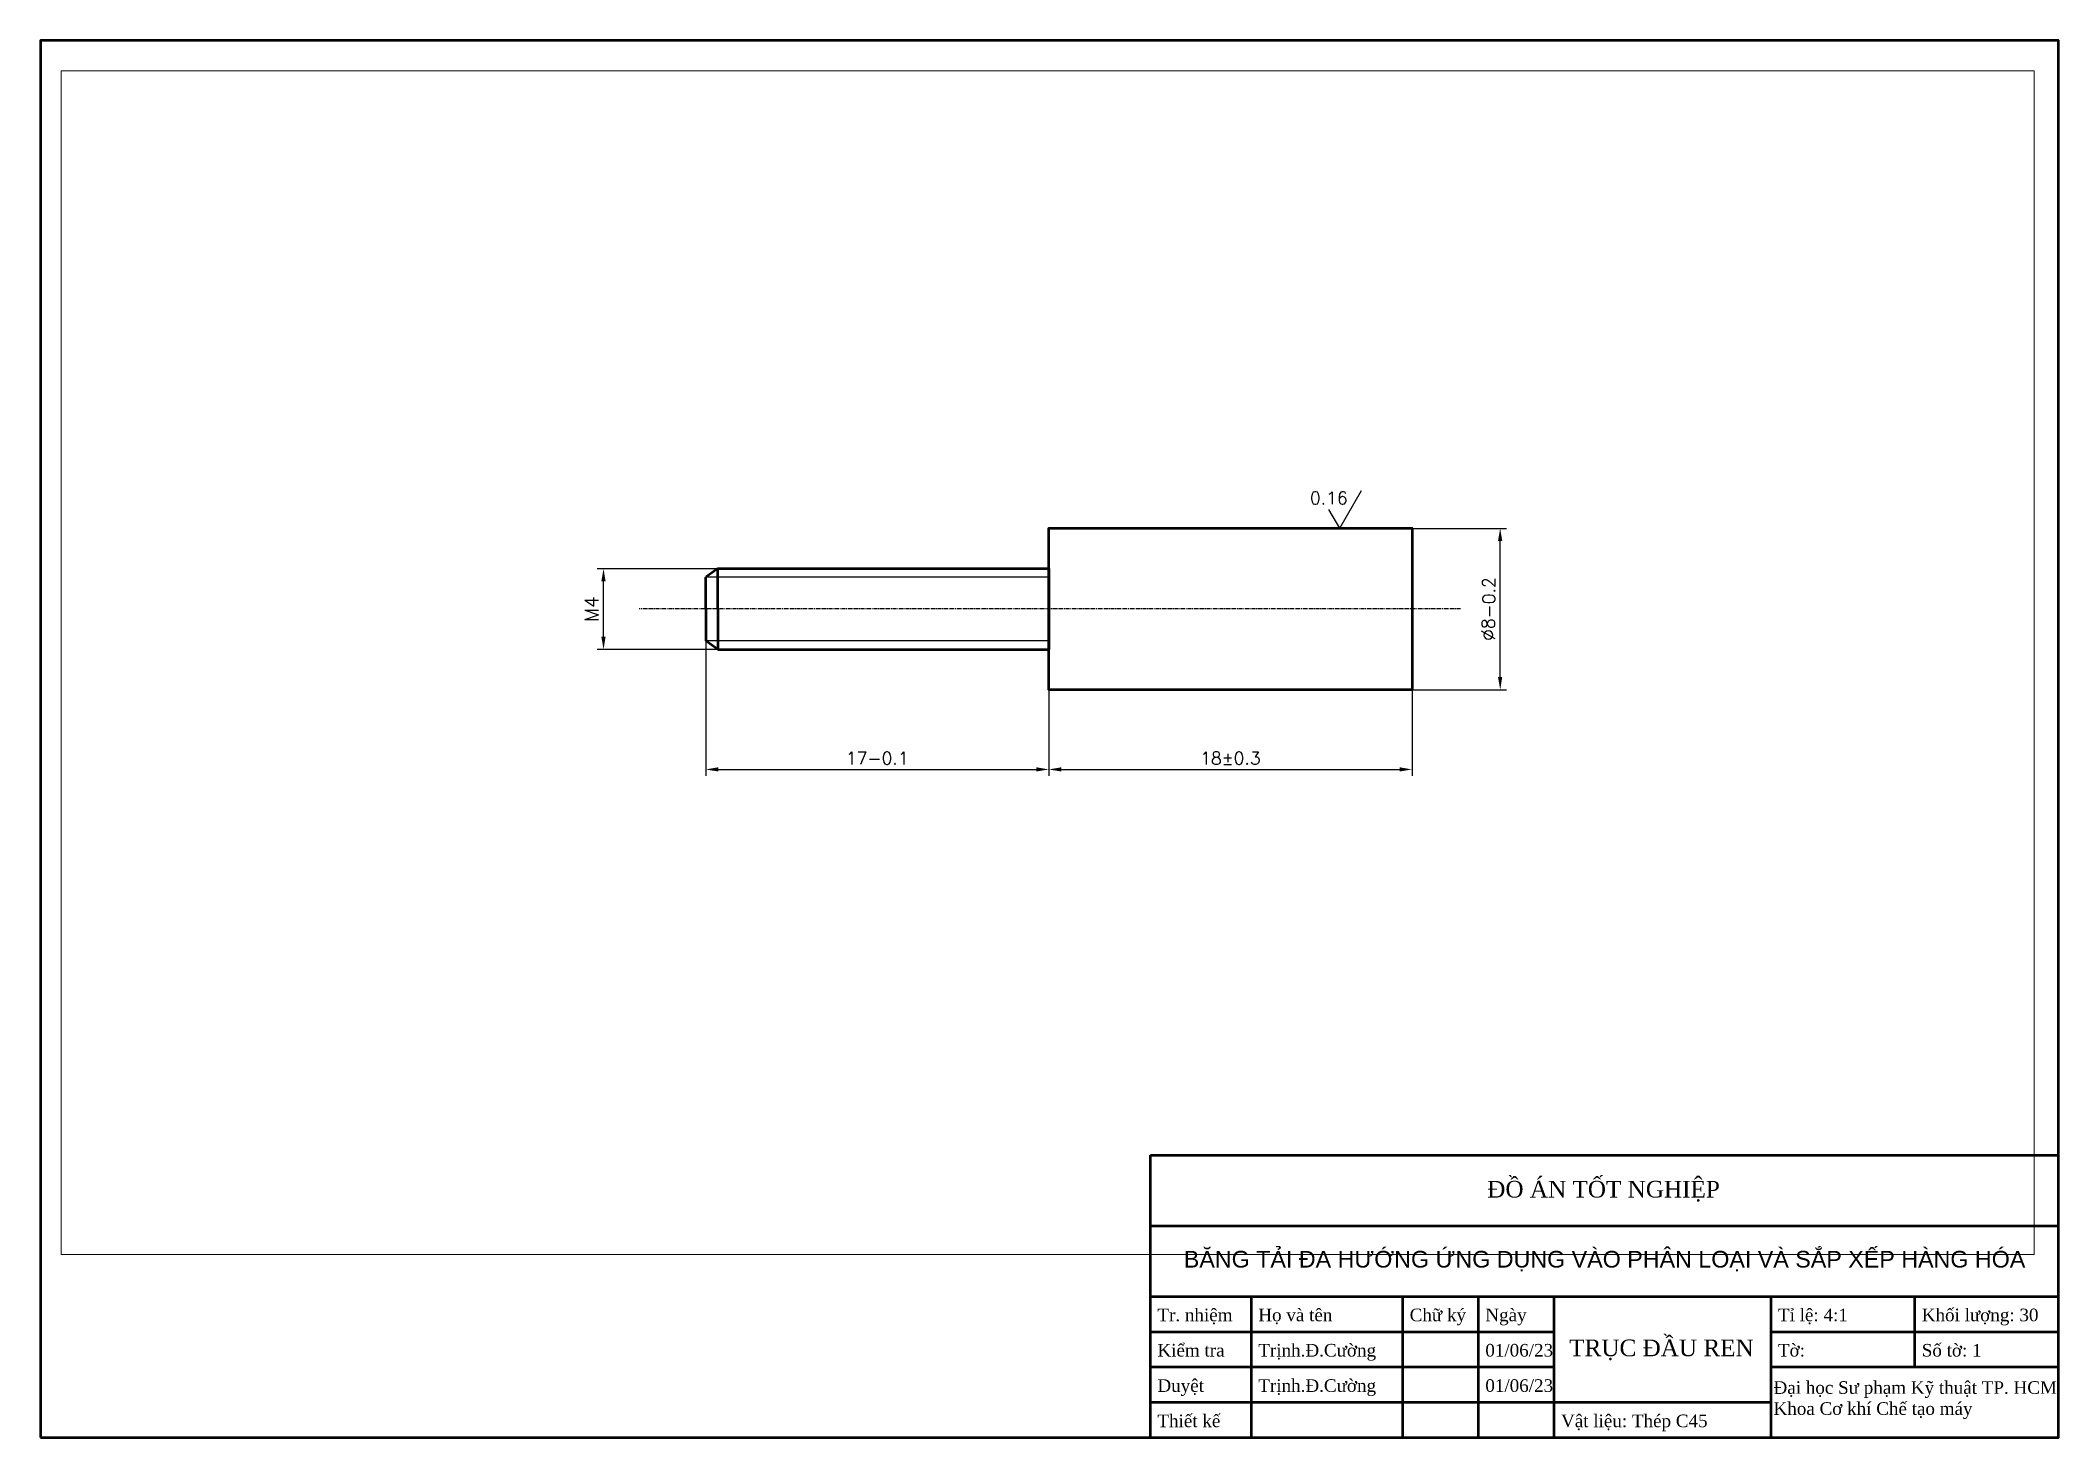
# Paper-space layout 'A3H' of a CAD drawing. Header units: millimetres. Extents: x 7 to 407, y 7 to 284.
# The model-space entities are those that its viewports show. They can reach past a viewport. Long polylines and large blocks are cut down to what shows.
import ezdxf
from ezdxf.enums import TextEntityAlignment as Align

# ---------------------------------------------------------------- set-up
doc = ezdxf.new("R2010")
doc.units = ezdxf.units.MM
doc.header["$LTSCALE"] = 0.5
doc.header["$PDMODE"] = 33
doc.header["$PDSIZE"] = 1
doc.linetypes.add('CENTER', pattern=[50.8, 31.75, -6.35, 6.35, -6.35])
doc.layers.add('BOL', color=7, linetype='Continuous', lineweight=50)
doc.layers.add('BOX', color=5, linetype='Continuous', lineweight=50)
for name, color, linetype in [('CEN', 1, 'CENTER'), ('DIM', 5, 'Continuous'), ('SYM', 30, 'Continuous'), ('THIN', 8, 'Continuous'), ('TXT', 114, 'Continuous')]:
    doc.layers.add(name, color=color, linetype=linetype)
doc.layers.add('VP', color=6, linetype='Continuous', plot=False)
doc.styles.add('DIM', font='simplex.shx')
doc.styles.add('TXT', font='arial.ttf')
doc.dimstyles.new('ISO', dxfattribs={"dimscale": 0, "dimtxt": 2.5, "dimasz": 2.5, "dimexe": 1.25, "dimexo": 0, "dimgap": 1, "dimtad": 1, "dimtoh": 1, "dimtxsty": 'DIM', "dimcen": 2.5, "dimadec": 0, "dimazin": 0, "dimtfac": 1, "dimtmove": 0, "dimatfit": 3, "dimfxl": 1, "dimtolj": 1, "dimarcsym": 0})

# ---------------------------------------------------------------- blocks, each defined once
blk = doc.blocks.new('DoNham')
at = {"layer": 'SYM'}
for q in [(4.33, 7.5), (-2.17, 3.75)]:
    blk.add_line((0, 0), q, dxfattribs=at)
at = {"layer": 'SYM', "style": 'DIM'}
blk.add_attdef('DN', text='', height=2.5, dxfattribs=at).set_placement((-2.17, 4.75), align=Align.CENTER)
blk = doc.blocks.new('*D14')
at = {"layer": 'Defpoints', "color": 0, "transparency": 16777216}
for p in [(190.11, 228.03), (194.48, 228.03), (190.11, 220.03)]:
    blk.add_point(p, dxfattribs=at)
at = {"layer": 'DIM', "color": 0, "lineweight": -2, "transparency": 16777216}
for p, q in [((190.11, 228.03), (194.79, 228.03)), ((194.48, 220.66), (194.48, 227.41)), ((190.11, 220.03), (194.79, 220.03))]:
    blk.add_line(p, q, dxfattribs=at)
at = {"layer": 'DIM', "color": 0, "transparency": 16777216}
for points in [[(194.37, 227.41), (194.58, 227.41), (194.48, 228.03)], [(194.37, 220.66), (194.58, 220.66), (194.48, 220.03)]]:
    blk.add_solid(points, dxfattribs=at)
at = {"layer": 'DIM', "color": 0, "transparency": 16777216, "insert": (193.89, 224.03), "char_height": 0.625, "attachment_point": 5, "rotation": 90, "style": 'DIM'}
blk.add_mtext('\\A1;{\\H1.08333x;Ø}8{\\A0;-0.2}', dxfattribs=at)
blk = doc.blocks.new('*D15')
at = {"layer": 'Defpoints', "color": 0, "transparency": 16777216}
for p in [(172.11, 220.03), (190.11, 220.03), (190.11, 216.08)]:
    blk.add_point(p, dxfattribs=at)
at = {"layer": 'DIM', "color": 0, "lineweight": -2, "transparency": 16777216}
for p, q in [((172.11, 220.03), (172.11, 215.77)), ((190.11, 220.03), (190.11, 215.77)), ((172.74, 216.08), (189.49, 216.08))]:
    blk.add_line(p, q, dxfattribs=at)
at = {"layer": 'DIM', "color": 0, "transparency": 16777216}
for points in [[(172.74, 216.19), (172.74, 215.98), (172.11, 216.08)], [(189.49, 216.19), (189.49, 215.98), (190.11, 216.08)]]:
    blk.add_solid(points, dxfattribs=at)
at = {"layer": 'DIM', "color": 0, "transparency": 16777216, "insert": (181.11, 216.64), "char_height": 0.625, "attachment_point": 5, "style": 'DIM'}
blk.add_mtext('\\A1;18{\\A0;%%P0.3}', dxfattribs=at)
blk = doc.blocks.new('*D16')
at = {"layer": 'Defpoints', "color": 0, "transparency": 16777216}
for p in [(155.11, 222.59), (172.11, 222.03), (172.11, 216.08)]:
    blk.add_point(p, dxfattribs=at)
at = {"layer": 'DIM', "color": 0, "lineweight": -2, "transparency": 16777216}
for p, q in [((155.11, 222.59), (155.11, 215.77)), ((172.11, 222.03), (172.11, 215.77)), ((155.74, 216.08), (171.49, 216.08))]:
    blk.add_line(p, q, dxfattribs=at)
at = {"layer": 'DIM', "color": 0, "transparency": 16777216}
for points in [[(155.74, 216.19), (155.74, 215.98), (155.11, 216.08)], [(171.49, 216.19), (171.49, 215.98), (172.11, 216.08)]]:
    blk.add_solid(points, dxfattribs=at)
at = {"layer": 'DIM', "color": 0, "transparency": 16777216, "insert": (163.61, 216.64), "char_height": 0.625, "attachment_point": 5, "style": 'DIM'}
blk.add_mtext('\\A1;17-0.1', dxfattribs=at)
blk = doc.blocks.new('*D17')
at = {"layer": 'Defpoints', "color": 0, "transparency": 16777216}
for p in [(150.05, 226.03), (155.91, 226.03), (155.91, 222.03)]:
    blk.add_point(p, dxfattribs=at)
at = {"layer": 'DIM', "color": 0, "lineweight": -2, "transparency": 16777216}
for p, q in [((155.91, 226.03), (149.73, 226.03)), ((150.05, 222.66), (150.05, 225.41)), ((155.91, 222.03), (149.73, 222.03))]:
    blk.add_line(p, q, dxfattribs=at)
at = {"layer": 'DIM', "color": 0, "transparency": 16777216}
for points in [[(149.94, 225.41), (150.15, 225.41), (150.05, 226.03)], [(149.94, 222.66), (150.15, 222.66), (150.05, 222.03)]]:
    blk.add_solid(points, dxfattribs=at)
at = {"layer": 'DIM', "color": 0, "transparency": 16777216, "insert": (149.46, 224.03), "char_height": 0.625, "attachment_point": 5, "rotation": 90, "style": 'DIM'}
blk.add_mtext('\\A1;{\\H1.08333x;M4}', dxfattribs=at)

msp = doc.modelspace()

# ---------------------------------------------------------------- linework, layer by layer
at = {"layer": 'BOL'}
for p, q in [((155.713, 226.033), (155.113, 225.613)), ((155.713, 224.033), (155.713, 226.033)), ((155.713, 224.033), (155.713, 222.033)), ((155.713, 222.033), (155.113, 222.453))]:
    msp.add_line(p, q, dxfattribs=at)
msp.add_lwpolyline([(190.113, 220.033), (172.113, 220.033), (172.113, 228.033), (190.113, 228.033)], close=True, dxfattribs=at)
for points in [[(155.713, 226.033), (172.113, 226.033), (172.113, 222.033)], [(155.713, 222.033), (172.113, 222.033), (172.113, 226.033)], [(155.113, 224.033), (155.113, 225.613)], [(155.113, 224.033), (155.113, 222.453)]]:
    msp.add_lwpolyline(points, dxfattribs=at)
at = {"layer": 'CEN', "ltscale": 0.2}
msp.add_line((192.512, 224.033), (151.813, 224.033), dxfattribs=at)
at = {"layer": 'THIN'}
for p, q in [((172.113, 225.613), (155.113, 225.613)), ((172.113, 222.453), (155.113, 222.453))]:
    msp.add_line(p, q, dxfattribs=at)

# ---------------------------------------------------------------- dimensions: what is measured, and where the dimension line sits
at = {"layer": 'DIM'}
for base, p1, p2, text, picture, middle in [((194.479, 228.033), (190.113, 220.033), (190.113, 228.033), '{\\H1.08333x;Ø}<>{\\A0;-0.2}', '*D14', (193.89, 224.033)), ((150.045, 226.033), (155.913, 222.033), (155.913, 226.033), '{\\H1.08333x;M4}', '*D17', (149.457, 224.033))]:
    dim = msp.add_linear_dim(base=base, p1=p1, p2=p2, angle=90, text=text, dimstyle='ISO', override={"dimscale": 0.25}, dxfattribs=at)
    dim.commit()
    dim.dimension.update_dxf_attribs({"geometry": picture, "text_midpoint": middle})
for base, p1, p2, text, picture, middle in [((172.113, 216.082), (155.113, 222.593), (172.113, 222.033), '<>-0.1', '*D16', (163.613, 216.644)), ((190.113, 216.082), (172.113, 220.033), (190.113, 220.033), '<>{\\A0;%%P0.3}', '*D15', (181.113, 216.644))]:
    dim = msp.add_linear_dim(base=base, p1=p1, p2=p2, text=text, dimstyle='ISO', override={"dimscale": 0.25}, dxfattribs=at)
    dim.commit()
    dim.dimension.update_dxf_attribs({"geometry": picture, "text_midpoint": middle})

psp = doc.layouts.new('A3H')

# ---------------------------------------------------------------- linework, layer by layer
at = {"layer": 'BOX'}
for p, q in [((226.83, 6.85), (226.83, 62.85)), ((226.83, 62.85), (406.83, 62.85)), ((226.83, 48.85), (406.83, 48.85)), ((226.83, 34.85), (406.83, 34.85)), ((246.83, 6.85), (246.83, 34.85)), ((276.83, 6.85), (276.83, 34.85)), ((291.83, 6.85), (291.83, 34.85)), ((306.83, 6.85), (306.83, 34.85)), ((349.83, 6.85), (349.83, 34.85)), ((378.33, 20.85), (378.33, 34.85)), ((226.83, 27.85), (306.83, 27.85)), ((349.83, 27.85), (406.83, 27.85)), ((226.83, 20.85), (306.83, 20.85)), ((349.83, 20.85), (406.83, 20.85)), ((226.83, 13.85), (349.83, 13.85))]:
    psp.add_line(p, q, dxfattribs=at)
psp.add_lwpolyline([(6.8, 6.85), (406.83, 6.85), (406.83, 283.83), (6.8, 283.83)], close=True, dxfattribs=at)

# ---------------------------------------------------------------- block references
at = {"layer": 'BOL'}
psp.add_blockref('DoNham', (264.34, 187.11), dxfattribs=at).add_auto_attribs({'DN': '0.16'})

# ---------------------------------------------------------------- texts
at = {"layer": 'TXT'}
for s, width, heights, insert, char_height, attachment_point, style in [('{\\fTimes New Roman|b0|i0|c0|p18;ĐỒ ÁN TỐT NGHIỆP}', 70.8549, [0], (293.58, 57.74), 3.3, 1, 'DIM'), ('BĂNG TẢI ĐA HƯỚNG ỨNG DỤNG VÀO PHÂN LOẠI VÀ SẮP XẾP HÀNG HÓA', 180, [0], (316.83, 41.85), 3.3, 5, 'TXT'), ('{\\fTimes New Roman|b0|i0|c0|p18;Tr. nhiệm}', 20, [0], (228.2, 32.42), 2.5, 1, 'DIM'), ('{\\fTimes New Roman|b0|i0|c0|p18;Họ và tên}', 20, [0], (248.2, 32.42), 2.5, 1, 'DIM'), ('{\\fTimes New Roman|b0|i0|c0|p18;Chữ ký}', 20, [0], (278.2, 32.42), 2.5, 1, 'DIM'), ('{\\fTimes New Roman|b0|i0|c0|p18;Ngày}', 20, [0], (293.2, 32.42), 2.5, 1, 'DIM'), ('{\\fTimes New Roman|b0|i0|c0|p18;Tỉ lệ: 4:1 }', 20, [0], (351.2, 32.42), 2.5, 1, 'DIM'), ('{\\fTimes New Roman|b0|i0|c0|p18;Khối lượng: 30}', 25.636, [0], (379.7, 32.42), 2.5, 1, 'DIM'), ('{\\fTimes New Roman|b0|i0|c0|p18;Kiểm tra}', 20, [0], (228.2, 25.42), 2.5, 1, 'DIM'), ('{\\fTimes New Roman|b0|i0|c0|p18;Trịnh.Đ.Cường}', 25.4888, [0], (248.2, 25.42), 2.5, 1, 'DIM'), ('{\\fTimes New Roman|b0|i0|c0|p18;01/06/23}', 20, [0], (293.2, 25.42), 2.5, 1, 'DIM'), ('\\pxqc;{\\fTimes New Roman|b0|i0|c0|p18;TRỤC ĐẦU REN}', 42.5356, [21.08], (328.1, 24.22), 3.3, 5, 'DIM'), ('{\\fTimes New Roman|b0|i0|c0|p18;Tờ: }', 20, [0], (351.2, 25.42), 2.5, 1, 'DIM'), ('{\\fTimes New Roman|b0|i0|c0|p18;Số tờ: 1}', 20, [0], (379.7, 25.42), 2.5, 1, 'DIM'), ('{\\fTimes New Roman|b0|i0|c0|p18;Duyệt}', 20, [0], (228.2, 18.42), 2.5, 1, 'DIM'), ('{\\fTimes New Roman|b0|i0|c0|p18;Trịnh.Đ.Cường}', 25.4888, [0], (248.2, 18.42), 2.5, 1, 'DIM'), ('{\\fTimes New Roman|b0|i0|c0|p18;01/06/23}', 20, [0], (293.2, 18.42), 2.5, 1, 'DIM'), ('{\\fTimes New Roman|b0|i0|c0|p18;Đại học Sư phạm Kỹ thuật TP. HCM\\PKhoa Cơ khí Chế tạo máy}', 55.3859, [0], (350.32, 18.03), 2.5, 1, 'DIM'), ('{\\fTimes New Roman|b0|i0|c0|p18;Thiết kế}', 20, [0], (228.2, 11.42), 2.5, 1, 'DIM'), ('{\\fTimes New Roman|b0|i0|c0|p18;Vật liệu: Thép C45}', 38.5774, [0], (308.2, 11.42), 2.5, 1, 'DIM')]:
    psp.add_mtext_dynamic_manual_height_columns(s, width=width, gutter_width=12.5, heights=heights, dxfattribs=dict(at, insert=insert, char_height=char_height, attachment_point=attachment_point, style=style))

# ---------------------------------------------------------------- viewports
at = {"layer": 'VP'}
psp.add_viewport(center=(206.47, 160.49), size=(391.04, 234.6437), view_center_point=(172.061, 221.379), view_height=58.66091, dxfattribs=at)

doc.saveas('drawing.dxf')
